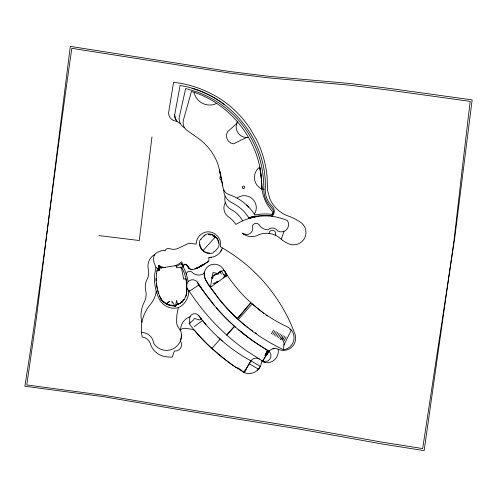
<?xml version="1.0" encoding="UTF-8"?>
<svg xmlns="http://www.w3.org/2000/svg" width="497" height="497" viewBox="0 0 497 497"><rect width="100%" height="100%" fill="white"/><g stroke="black" fill="none" stroke-linecap="round" stroke-linejoin="round"><path stroke-width="0.75" d="M183.194 266.199L183.188 266.771L181.324 263.46A28.919 28.919 0 0 1 178.734 265.212A25.005 25.005 0 0 1 176.218 266.541M186.841 288.266L186.63 291.77M196.172 268.448L200.906 266.249A32.032 32.032 0 0 0 202.819 265.069L208.796 261.198L208.914 257.57L211.759 257.303M188.624 290.329L188.674 292.118A18.035 18.035 0 0 1 185.151 302.095L184.014 303.474A18.035 18.035 0 0 1 178.293 307.699L176.857 315.011L176.516 322.901L177.404 325.877L180.759 331.238A11.717 11.717 0 0 1 181.417 334.425L181.268 337.736L180.386 340.936A6.349 6.349 0 0 1 174.366 350.981L172.273 357.076A31.249 31.249 0 0 1 161.786 355.796A18.961 18.961 0 0 1 150.821 345.055A10.157 10.157 0 0 0 142.123 336.985L141.515 332.437A39.828 39.828 0 0 1 141.893 322.348A28.876 28.876 0 0 1 144.316 301.946A16.184 16.184 0 0 0 145.702 290.621A15.91 15.91 0 0 1 147.062 279.482A14.662 14.662 0 0 0 148.317 269.225A13.313 13.313 0 0 1 153.486 255.259A7.548 7.548 0 0 1 154.76 254.52L154.3 255.284M184.468 127.735A10.3 10.3 0 0 1 180.281 123.418L179.858 122.492A10.3 10.3 0 0 1 179.218 117.497L185.654 88.522L196.675 91.783A101.431 101.431 0 0 1 258.732 155.412C262.422 166.899 264 178.926 263.857 190.972A24.31 24.31 0 0 0 270.71 206.82A15.19 15.19 0 0 1 273.418 210.641A3.988 3.988 0 0 1 270.703 215.667A55.428 55.428 0 0 0 257.539 215.953L248.767 217.798A33.889 33.889 0 0 1 249.892 217.444M156.443 273.443L156.133 280.942L157.127 288.378M186.269 274.108A3.398 3.398 0 0 1 191.562 271.834A9.747 9.747 0 0 0 201.782 274.648A4.193 4.193 0 0 0 204.224 272.611L204.484 272.014C203.13 282.172 213.207 289.434 217.785 297.51C225.147 306.897 233.428 315.558 242.486 323.323A176.907 176.907 0 0 0 265.671 340.072A217.17 217.17 0 0 0 283.47 349.745L284.129 343.141L281.942 337.724L280.227 339.774M151.964 136.88L139.297 240.523L98.978 235.597M156.437 273.443L157.369 268.504L159.357 269.051M158.5 268.821L158.779 266.498L159.369 267.069A16.246 16.246 0 0 0 161.612 267.976L158.543 265.491L159.189 265.299A4.721 4.721 0 0 0 160.531 266.417A15.171 15.171 0 0 0 165.638 267.653M182.399 265.367L182.971 264.193L181.66 261.863L180.187 262.956A27.807 27.807 0 0 1 178.181 264.286A23.924 23.924 0 0 1 174.932 265.92M156.319 283.439L157.742 290.801L159.394 295.529L161.314 299.741L163.948 302.338L169.017 305.021L175.342 306.519L177.386 303.909L179.653 303.648C183.666 301.43 186.139 297.038 186.524 292.534M178.293 307.699L174.466 308.233A16.587 16.587 0 0 1 159.891 300.176C156.275 293.541 154.449 285.968 154.524 278.419A44.742 44.742 0 0 1 155.294 270.679L155.834 268.187A2.013 2.013 0 0 0 155.673 266.696L154.145 262.845A18.234 18.234 0 0 1 153.716 260.813L153.523 258.744A6.989 6.989 0 0 1 160.028 251.519A4.659 4.659 0 0 1 165.041 250.848A3.554 3.554 0 0 1 169.614 248.649A11.512 11.512 0 0 0 178.081 248.401L187.543 243.847A6.877 6.877 0 0 1 189.32 243.275L196.172 244.114L196.222 243.735A12.214 12.214 0 0 1 203.298 232.981C211.958 228.62 222.749 237.286 220.357 246.686L223.196 248.45A165.284 165.284 0 0 1 291.354 325.038L294.895 333.829A12.307 12.307 0 0 1 278.177 349.267A11.456 11.456 0 0 1 265.64 362.673A45.233 45.233 0 0 1 261.9 360.623L247.332 351.329A215.872 215.872 0 0 1 192.209 295.578L186.978 288.123L185.984 278.749L183.648 279.121L181.355 267.094L176.621 267.846L176.168 265.553L159.17 268.237L159.419 270.561L156.835 270.971M248.177 327.666C233.416 316.477 220.917 302.424 210.368 287.254L213.008 272.53L217.419 273.4L211.442 277.655L214.48 274.512L217.152 273.741L223.917 270.175L226.675 274.561L224.482 276.003L225.066 276.848L227.241 275.344A147.211 147.211 0 0 0 250.91 302.729A147.274 147.274 0 0 0 287.08 326.753A12.121 12.121 0 0 1 283.47 349.745M174.689 114.795L180.082 85.521C229.136 92.933 267.61 139.868 265.249 189.425A22.197 22.197 0 0 0 272.219 206.274A6.641 6.641 0 0 1 272.884 215.22L271.971 216.375M183.033 264.944L182.741 266.088M199.744 240.722C197.402 247.96 206.187 255.912 213.157 252.861M218.742 246.698C221.084 239.455 212.3 231.503 205.323 234.553M185.549 296.846C188.754 291.913 184.281 285.029 188.854 280.979A6.063 6.063 0 0 1 198.576 284.949L198.688 285.067M183.082 266.591L183.356 265.647M266.361 355.044L265.51 354.51L265.112 355.684L265.864 353.361L267.125 354.299M266.746 353.883L266.566 353.137L267.467 353.038L268.032 353.678L265.112 355.684L265.951 353.193M180.281 123.418L179.374 123.014A8.729 8.729 0 0 1 177.013 121.218L175.938 121.162A8.362 8.362 0 0 1 168.551 113.123L173.571 82.309C190.954 84.26 207.727 90.429 222.227 100.201A104.625 104.625 0 0 1 249.699 127.965L256.315 139.259A104.625 104.625 0 0 1 267.094 176.802L267.473 189.885L269.809 198.694A31.584 31.584 0 0 0 289.558 216.475A57.826 57.826 0 0 1 300.48 222.184A12.363 12.363 0 0 1 305.593 229.403L305.978 232.385L305.63 235.373A12.363 12.363 0 0 1 289.099 243.977A27.285 27.285 0 0 1 281.308 239.287L284.042 231.366M275.636 234.242L275.295 235.168A3.317 3.317 0 0 0 273.288 230.378A3.317 3.317 0 0 0 269.07 233.41M222.482 248.028L220.451 251.855A14.22 14.22 0 0 1 213.511 256.868L208.914 257.57M283.949 344.961L291.267 330.157A196.153 196.153 0 0 1 289.9 329.48M284.222 340.749L286.123 336.978M282.774 340.016L284.706 336.252M281.333 339.265L283.29 335.525M279.898 338.507L281.886 334.779M278.469 337.736L280.488 334.027M266.572 352.056L267.529 350.31L268.983 351.249L269.796 350.428A7.815 7.815 0 0 1 272.94 348.788L274.704 348.54A7.815 7.815 0 0 1 278.177 349.267M277.04 336.96L279.09 333.257M275.624 336.165L277.705 332.487M259.341 359.064A6.293 6.293 0 0 0 250.917 360.822L244.039 372.508L238.759 368.283L236.081 367.544A196.65 196.65 0 0 1 218.345 354.206L209.517 346.353A173.757 173.757 0 0 1 196.508 332.866L189.084 323.653L193.227 320.205L194.47 318.465L199.701 319.981L201.701 318.664M274.214 335.363L276.32 331.698M272.81 334.549L274.94 330.903M245.555 370.277L244.039 372.508L250.917 360.822A161.214 161.214 0 0 1 198.732 315.626A5.013 5.013 0 0 0 190.09 316.682A14.326 14.326 0 0 0 180.523 330.629A3.703 3.703 0 0 1 184.493 328.306L190.985 329.101A7.921 7.921 0 0 1 194.259 330.269L194.836 330.673A196.65 196.65 0 0 0 210.069 346.807C221.084 356.337 232.441 365.985 245.22 373.005A12.68 12.68 0 0 0 261.596 361.443L265.64 362.673M271.412 333.723L273.574 330.089M220.451 251.855L221.755 249.687M191.954 269.585L189.258 268.591L187.133 265.224L185.021 264.031L182.939 266.336L183.325 266.87L181.324 263.46M200.08 240.188L200.726 239.163M217.754 248.258L218.413 247.214M268.902 351.199L268.591 351.69L267.224 350.863L268.604 351.696L269.796 350.428M244.039 372.508L246.065 369.377M182.237 267.287L180.989 268.343M200.906 239.436L202.298 237.423L205.186 235.354M265.814 354.976L268.535 351.783L267.659 353.162L266.386 352.398L268.094 352.305L268.821 351.143L267.989 350.64C255.992 343.632 244.723 335.407 234.354 326.169L226.738 335.034L234.714 326.479C221.066 314.234 209.063 300.188 199.092 284.8L189.351 291.279M237.218 318.676L250.91 302.729C246.189 307.935 242.002 313.669 237.218 318.676L238.889 317.173M238.274 319.583L252.24 303.872L263.808 313.439M211.84 348.447L220.221 339.109M202.956 250.65L215.524 236.765M257.253 370.445L259.005 368.575M265.112 355.684L267.579 353.112L266.846 351.553L268.175 352.354M266.566 353.137L266.982 352.752M159.394 295.529L161.314 299.741L166.34 303.947L169.402 301.474L166.377 303.94L169.017 305.021L174.056 305.431M203.869 235.69L204.826 234.944M223.339 269.188L227.222 275.357L223.315 269.206A10.307 10.307 0 0 0 209.175 265.671A10.307 10.307 0 0 0 205.646 279.811L210.368 287.254L211.306 286.564M194.141 326.691L202.882 320.236M211.927 278.556L213.182 277.668M217.58 274.568L218.835 273.679L218.27 272.797L221.202 270.71L225.066 276.848M210.393 287.241L227.21 275.338L223.693 274.642M183.654 265.156A2.193 2.193 0 0 1 186.245 264.516L189.258 268.591A5.013 5.013 0 0 0 194.756 268.933L200.254 266.609L208.796 261.198M200.906 266.249L204 264.286L200.372 265.839L200.906 266.249L203.807 264.416M204 264.286L199.595 266.957L194.756 268.933M198.576 267.411L200.254 266.609L195.464 268.703L197.272 268.001M200.372 265.839L204.304 264.087M216.599 103.438L214.369 104.327A7.958 7.958 0 0 1 212.026 104.867A15.873 15.873 0 0 1 194.11 92.43M249.711 218.233L250.345 218.046M176.137 305.052L180.119 303.418L182.38 301.623L179.653 303.648L177.386 303.909L176.646 300.331L175.342 306.519L171.807 301.095L172.179 303.027M252.799 216.947L255.669 216.288A33.889 33.889 0 0 0 252.178 216.86M281.308 239.287L280.681 238.74A21.017 21.017 0 0 0 256.52 235.789A14.506 14.506 0 0 1 247.916 236.156L245.853 235.441L242.157 233.124L246.046 234.683A6.461 6.461 0 0 0 252.433 225.967A3.895 3.895 0 0 1 258.875 224.47A10.804 10.804 0 0 0 267.895 229.825A6.368 6.368 0 0 1 277.811 231.037A7.337 7.337 0 0 0 287.44 220.593A54.9 54.9 0 0 0 274.965 216.791C261.528 214.288 247.475 217.382 235.858 224.408A28.018 28.018 0 0 0 227.676 216.263A10.797 10.797 0 0 1 225.315 202.658M255.669 216.288L248.767 217.798L252.227 217.071M255.06 216.94L249.115 218.376L248.438 217.251A36.977 36.977 0 0 0 238.616 206.827A58.422 58.422 0 0 0 231.204 202.322A13.636 13.636 0 0 1 223.762 189.984M171.999 305.512L172.72 305.382L170.546 305.723M157.692 270.045L159.885 269.697M161.854 300.275L160.425 297.815A13.73 13.73 0 0 0 171.856 305.518M166.34 303.947L167.532 303.76M178.255 304.58L176.851 304.512M272.94 348.788L274.263 348.577M216.313 281.37L218.779 281.283M214.623 282.476L217.077 282.489M213.045 283.514L215.425 283.657M208.653 234.491L210.803 235.006M155.909 267.554L158.5 268.802M157.369 268.523L159.357 269.032M243.331 233.932L245.375 234.578M158.742 266.821L159.369 267.069M160.531 266.417L158.543 265.491L160.189 266.951M261.9 360.623L263.217 361.263A5.889 5.889 0 0 0 268.983 351.249L252.346 340.513L238.082 329.374M188.903 290.608L189.686 291.049M250.917 360.822L260.242 366.308L258.533 369.215L249.208 363.723M255.365 216.406L255.949 216.779M266.05 315.123L267.28 315.974M249.674 328.834L252.768 330.996M255.241 332.729L256.477 333.593M212.921 236.032L214.872 237.491M240.821 331.716L247.32 336.86M235.547 327.2L234.503 326.281A204.18 204.18 0 0 1 217.071 308.656M218.059 337.177L222.376 341.048M246.68 205.112L248.811 207.212M188.233 267.56L189.258 268.591M199.583 286.067L214.431 305.506M216.307 307.736L217.599 309.227M188.785 268.045L187.412 265.727L188.891 268.02M202.279 320.205L205.994 324.659M174.677 114.906L175.391 118.746L177.013 121.218M198.732 315.626L201.291 318.931M223.066 276.935L223.681 277.823M197.365 282.054L201.881 288.999M219.811 271.697L221.395 274.189M254.389 214.232L254.918 215.089A2.137 2.137 0 0 1 255.601 214.841L257.334 214.524A56.875 56.875 0 0 1 270.84 214.232A1.441 1.441 0 0 0 272.71 212.505A4.579 4.579 0 0 0 271.952 210.939L268.119 205.938A41.667 41.667 0 0 1 261.639 181.43C259.769 140.676 230.54 103.196 191.469 91.46L183.598 119.442A10.182 10.182 0 0 0 185.735 129.469L196.626 137.172A55.471 55.471 0 0 1 217.922 164.128A269.883 269.883 0 0 1 220.761 175.895L223.072 187.779A8.617 8.617 0 0 0 228.819 194.495A49.47 49.47 0 0 1 254.389 214.232A12.04 12.04 0 0 0 237.013 198.11M225.663 275.034L226.259 276.009M182.511 265.485L183.604 267.572A48.967 48.967 0 0 1 187.959 280.954L188.077 281.762M200.328 246.58L201.372 248.792M157.742 290.801L158.5 293.187M190.096 323.298L189.854 322.491A10.164 10.164 0 0 1 190.09 316.682M198.16 283.42L198.583 285.141M186.704 283.917L186.238 280.24A40.86 40.86 0 0 0 181.554 267.231A36.356 36.356 0 0 1 180.243 267.746M186.387 281.221L186.555 285.017M263.826 189.065L263.839 189.674M156.089 278.426L156.133 280.929M261.962 189.14A12.81 12.81 0 0 1 259.67 167.116A22.396 3.448 84 0 1 261.962 189.14A136.333 136.333 0 0 0 259.67 167.116M221.743 180.628A2.876 2.876 0 0 1 220.761 175.895L219.407 169.999A10.915 0.367 78.1 0 1 222.724 185.791M242.604 220.892A26.422 26.422 0 0 0 231.192 209.566A11.822 11.822 0 0 1 225.116 196.104M250.463 217.282A33.889 33.889 0 0 1 251.606 216.996M176.379 120.46A8.729 8.729 0 0 1 174.689 115.863M191.979 88.261A102.146 102.146 0 0 1 224.557 104.625M181.417 334.425A14.997 14.997 0 0 1 153.648 343.197A12.133 12.133 0 0 0 141.515 332.437M186.866 287.918A40.86 40.86 0 0 1 186.319 294.062M156.238 291.236A25.44 25.44 0 0 1 150.492 304.301A39.754 39.754 0 0 0 141.893 322.348M217.282 248.512A9.368 9.368 0 0 1 213.25 252.172M209.709 253.06A9.368 9.368 0 0 1 199.887 244.176M208.777 234.354A9.368 9.368 0 0 1 218.599 243.244M462.092 169.875L454.146 239.479L424.14 450.624L382.709 444.088L300.169 429.209L180.896 409.919L103.736 396.724L24.85 386.237C43.015 273.959 55.322 160.835 71.86 48.315L229.645 73.065L268.597 77.88L349.105 85.142L389.623 90.212L470.199 101.382L462.092 169.875M44.655 251.47L36.38 318.192L26.77 384.964L104.935 395.413L181.473 408.379L299.703 427.401L381.541 442.063L422.661 448.574L454.562 239.125L472.15 99.897L390.928 88.609L350.043 83.527L268.821 76.308L229.521 71.481L70.307 46.376L44.655 251.47M237.479 121.827L236.69 123.635L227.558 131.736A8.126 8.126 0 0 0 233.441 143.863L246.493 137.501L248.463 137.358A10.555 10.555 0 0 1 237.479 121.827M266.995 354.038L262.652 361.071L266.995 354.038M184.263 299.343L181.672 302.269L184.263 299.343M242.896 188.177A1.187 1.187 0 0 0 244.791 187.375A1.187 1.187 0 0 0 243.145 186.139A1.187 1.187 0 0 0 242.896 188.177"/></g></svg>
